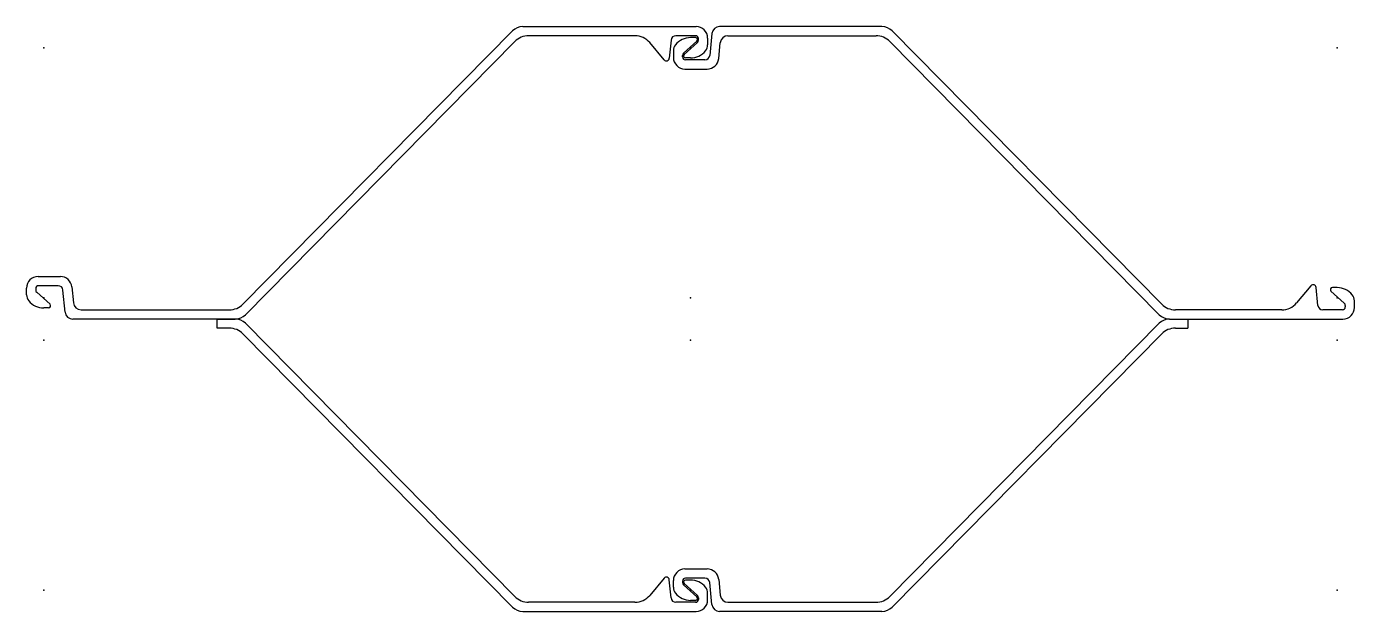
# Model space of a CAD drawing. Extents: x -18 to 1358, y -325 to 281.
import ezdxf

# ---------------------------------------------------------------- set-up
doc = ezdxf.new("R2010")
doc.units = 0
doc.header["$MEASUREMENT"] = 0
doc.layers.get('0').update_dxf_attribs({"color": 5, "linetype": 'CONTINUOUS'})

msp = doc.modelspace()

# ---------------------------------------------------------------- linework, layer by layer
at = {"linetype": 'Continuous'}
for p, q in [((206.44434, -6.54305), (485.59424, 276.53229)), ((496.27463, 281), (675.75, 281)), ((868.26538, 281), (700.19989, 281)), ((1158.0957, -6.54305), (878.94574, 276.53229)), ((488.09567, 265.54306), (208.94576, -17.53229)), ((612.4834, 271.5), (502.33618, 271.5)), ((642.72534, 246.57225), (627.80475, 264.35519)), ((649.88947, 266.99783), (648.00867, 248.20183)), ((675.25, 271.5), (654.86462, 271.5)), ((676.5448, 265.78687), (662.74298, 253.36378)), ((663.4552, 252.21313), (677.25702, 264.63623)), ((675.11981, 269.5), (669.99939, 269.5)), ((678.25, 266.866), (678.25, 268.5)), ((687.75, 269), (687.75, 262.17963)), ((692.23962, 273.79602), (689.96027, 251.00249)), ((699.19061, 247.80595), (700.8396, 264.29602)), ((708.79993, 271.5), (862.2038, 271.5)), ((876.44434, 265.54306), (1155.59424, -17.53229)), ((652.25, 255.82039), (652.25, 249)), ((661.75, 249.5), (661.75, 251.13402)), ((670.00061, 248.5), (664.88019, 248.5)), ((664.25, 237), (687.25012, 237)), ((684.98505, 246.5), (664.75, 246.5)), ((-5.75, 22), (17.25015, 22)), ((-17.75, 3.17961), (-17.75, 10)), ((-8.25, 9.5), (-8.25, 7.86598)), ((6.54478, -6.78687), (-7.25702, 5.63622)), ((14.98506, 12.5), (-5.25, 12.5)), ((22.2396, -14.79603), (19.96025, 7.99752)), ((29.1906, 11.19405), (30.8396, -5.29603)), ((1312.72534, 12.42775), (1297.80481, -5.35521)), ((1319.88953, -7.99784), (1318.00867, 10.79818)), ((1333.4552, 6.78687), (1347.25708, -5.63622)), ((1340.00061, 10.5), (1334.88025, 10.5)), ((5.11979, -10.5), (-0.00063, -10.5)), ((38.7999, -12.5), (192.20381, -12.5)), ((1282.4834, -12.5), (1172.33618, -12.5)), ((1345.25, -12.5), (1324.86462, -12.5)), ((1348.25, -7.86598), (1348.25, -9.5)), ((1357.75, -10), (1357.75, -3.17961)), ((198.26537, -22), (30.1999, -22)), ((179.53999, -31.5), (179.53999, -22)), ((179.53999, -22), (198.26537, -22)), ((488.09567, -309.54306), (208.94576, -26.46771)), ((876.44434, -309.54306), (1155.59424, -26.46771)), ((1166.27466, -22), (1185, -22)), ((1166.27466, -22), (1345.75, -22)), ((1185, -22), (1185, -31.5)), ((192.20381, -31.5), (179.53999, -31.5)), ((206.44434, -37.45695), (485.59424, -320.53229)), ((1158.0957, -37.45695), (878.94574, -320.53229)), ((1172.33618, -31.5), (1185, -31.5)), ((664.25, -281), (687.25012, -281)), ((642.72534, -290.57224), (627.80475, -308.35519)), ((649.88947, -310.99783), (648.00867, -292.20181)), ((652.25, -299.82037), (652.25, -293)), ((661.75, -293.5), (661.75, -295.134)), ((676.5448, -309.78687), (662.74298, -297.36377)), ((663.4552, -296.21313), (677.25702, -308.63623)), ((684.98505, -290.5), (664.75, -290.5)), ((670.00061, -292.5), (664.88019, -292.5)), ((692.23962, -317.79602), (689.96027, -295.00247)), ((699.19061, -291.80597), (700.8396, -308.29602)), ((612.4834, -315.5), (502.33618, -315.5)), ((675.25, -315.5), (654.86462, -315.5)), ((675.11981, -313.5), (669.99939, -313.5)), ((678.25, -310.866), (678.25, -312.5)), ((687.75, -313), (687.75, -306.17963)), ((708.79993, -315.5), (862.2038, -315.5)), ((496.27463, -325), (675.75, -325)), ((868.26538, -325), (700.19989, -325))]:
    msp.add_line(p, q, dxfattribs=at)
for centre, radius, start, end in [((496.27463, 266), 15, 90, 135.40002), ((675.75, 269), 12, 0, 90), ((700.19989, 273), 8, 90, 174.28945), ((868.26538, 266), 15, 44.60006, 90), ((502.33618, 251.5), 20, 90, 135.39998), ((612.4834, 251.5), 20, 39.99793, 90), ((654.86462, 266.5), 5, 90, 174.28579), ((662.25, 255.82039), 10, 140.80497, 180), ((669.99939, 249.5), 20, 90, 140.80217), ((675.11981, 267.37), 2.13, 311.99063, 90), ((675.25, 268.5), 3, 0, 90), ((675.25, 266.866), 3, 311.99046, 0), ((677.75, 262.17963), 10, 320.80497, 0), ((708.79993, 263.5), 8, 90, 174.28949), ((862.2038, 251.5), 20, 44.59996, 90), ((645.02356, 248.50053), 3, 219.99781, 354.2857), ((664.25, 249), 12, 180, 270), ((664.75, 251.13402), 3, 131.99046, 180), ((664.75, 249.5), 3, 180, 270), ((664.88019, 250.63), 2.13, 131.99063, 270), ((670.00061, 268.5), 20, 270, 320.80221), ((684.98505, 251.5), 5, 270, 354.28951), ((687.25012, 249), 12, 270, 354.28942), ((-5.75, 10), 12, 90, 180), ((17.25015, 10), 12, 5.71059, 90), ((-7.75, 3.17961), 10, 180, 219.19497), ((-5.25, 9.5), 3, 90, 180), ((-5.25, 7.86598), 3, 180, 228.00944), ((14.98506, 7.5), 5, 5.71059, 90), ((1315.02356, 10.49947), 3, 5.7143, 140.00224), ((1334.88025, 8.37), 2.13, 90, 228.00821), ((1340.00061, -9.5), 20, 39.19779, 90), ((1347.75, -3.17961), 10, 0, 39.19497), ((-0.00063, 9.5), 20, 219.19783, 270), ((5.11979, -8.37), 2.13, 270, 48.00944), ((38.7999, -4.5), 8, 185.71059, 270), ((192.20381, 7.5), 20, 270, 315.40002), ((1172.33618, 7.5), 20, 224.60007, 270), ((1282.4834, 7.5), 20, 270, 320.00216), ((1324.86462, -7.5), 5, 185.71439, 270), ((1345.25, -9.5), 3, 270, 0), ((1345.75, -10), 12, 270, 0), ((1345.25, -7.86598), 3, 0, 48.00865), ((30.1999, -14), 8, 185.7106, 270), ((198.26537, -7), 15, 270, 315.40001), ((198.26537, -37), 15, 44.59999, 90), ((1166.27466, -7), 15, 224.5999, 270), ((1166.27466, -37), 15, 90, 135.4001), ((192.20381, -51.5), 20, 44.59998, 90), ((1172.33618, -51.5), 20, 90, 135.39993), ((664.25, -293), 12, 90, 180), ((687.25012, -293), 12, 5.71051, 90), ((645.02356, -292.50052), 3, 5.7143, 140.00219), ((662.25, -299.82037), 10, 180, 219.1951), ((664.75, -293.5), 3, 90, 180), ((664.75, -295.134), 3, 180, 228.00954), ((664.88019, -294.63), 2.13, 90, 228.00937), ((670.00061, -312.5), 20, 39.19783, 90), ((684.98505, -295.5), 5, 5.71066, 90), ((677.75, -306.17963), 10, 0, 39.1951), ((502.33618, -295.5), 20, 224.60002, 270), ((612.4834, -295.5), 20, 270, 320.00207), ((654.86462, -310.5), 5, 185.71421, 270), ((669.99939, -293.5), 20, 219.19783, 270), ((675.11981, -311.37), 2.13, 270, 48.00937), ((675.25, -312.5), 3, 270, 0), ((675.75, -313), 12, 270, 0), ((675.25, -310.866), 3, 0, 48.00954), ((708.79993, -307.5), 8, 185.71051, 270), ((862.2038, -295.5), 20, 270, 315.40004), ((496.27463, -310), 15, 224.59998, 270), ((700.19989, -317), 8, 185.71055, 270), ((868.26538, -310), 15, 270, 315.39994)]:
    msp.add_arc(centre, radius, start, end, dxfattribs=at)
for p in [(0, 259), (670, 259), (1340, 259), (0, 0), (670, 0), (1340, 0), (0, -44), (670, -44), (670, -44), (1340, -44), (0, -303), (670, -303), (670, -303), (1340, -303)]:
    msp.add_point(p, dxfattribs=at)

doc.saveas('drawing.dxf')
